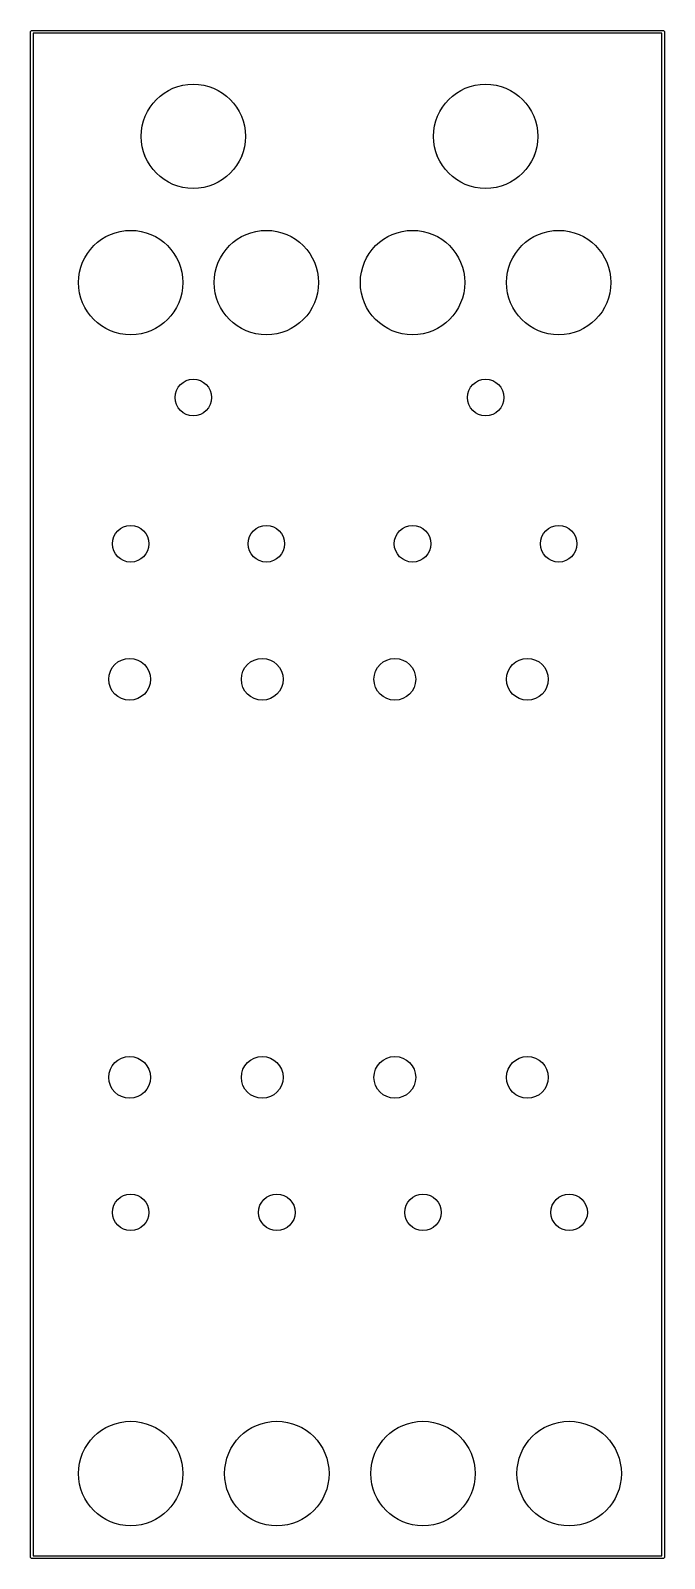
# Model space of a CAD drawing. Extents: x 131.9 to 144, y -91 to -61.8.
import ezdxf

# ---------------------------------------------------------------- set-up
doc = ezdxf.new("R2010")
doc.units = 0
doc.layers.add('BLACK', color=7, linetype='CONTINUOUS')

msp = doc.modelspace()

# ---------------------------------------------------------------- linework, layer by layer
at = {"layer": 'BLACK', "linetype": 'CONTINUOUS'}
for p, q in [((131.881736, -61.8), (131.883639, -61.790433)), ((131.881736, -91), (131.881736, -61.8)), ((131.883639, -61.790433), (131.897169, -61.776903)), ((131.897169, -61.776903), (131.906736, -61.775)), ((131.906736, -61.775), (144.000728, -61.775)), ((131.931736, -61.825), (131.931736, -90.975)), ((143.975728, -61.825), (131.931736, -61.825)), ((143.975728, -90.975), (143.975728, -61.825)), ((144.000728, -61.775), (144.010295, -61.776903)), ((144.010295, -61.776903), (144.023825, -61.790433)), ((144.023825, -61.790433), (144.025728, -61.8)), ((144.025728, -61.8), (144.025728, -91)), ((131.883639, -91.009567), (131.881736, -91)), ((131.897169, -91.023097), (131.883639, -91.009567)), ((131.906736, -91.025), (131.897169, -91.023097)), ((144.000728, -91.025), (131.906736, -91.025)), ((131.931736, -90.975), (143.975728, -90.975)), ((144.010295, -91.023097), (144.000728, -91.025)), ((144.023825, -91.009567), (144.010295, -91.023097)), ((144.025728, -91), (144.023825, -91.009567))]:
    msp.add_line(p, q, dxfattribs=at)
at = {"layer": 'BLACK'}
for centre, radius in [((135, -63.8), 1), ((140.6, -63.8), 1), ((133.8, -66.6), 1), ((136.4, -66.6), 1), ((139.2, -66.6), 1), ((142, -66.6), 1), ((135, -68.8), 0.35), ((140.6, -68.8), 0.35), ((133.8, -71.6), 0.35), ((136.4, -71.6), 0.35), ((139.2, -71.6), 0.35), ((142, -71.6), 0.35), ((133.78, -74.195), 0.4), ((136.32, -74.195), 0.4), ((138.86, -74.195), 0.4), ((141.4, -74.195), 0.4), ((133.78, -81.815), 0.4), ((136.32, -81.815), 0.4), ((138.86, -81.815), 0.4), ((141.4, -81.815), 0.4), ((133.8, -84.4), 0.35), ((136.6, -84.4), 0.35), ((139.4, -84.4), 0.35), ((142.2, -84.4), 0.35), ((133.8, -89.4), 1), ((136.6, -89.4), 1), ((139.4, -89.4), 1), ((142.2, -89.4), 1)]:
    msp.add_circle(centre, radius, dxfattribs=at)
at = {"layer": 'WHITE'}
for centre, radius in [((135, -63.8), 0.999999), ((140.6, -63.8), 0.999999), ((133.8, -66.6), 0.999999), ((136.4, -66.6), 0.999999), ((139.2, -66.6), 0.999999), ((142, -66.6), 0.999999), ((135, -68.8), 0.35), ((140.6, -68.8), 0.35), ((133.8, -71.6), 0.35), ((136.4, -71.6), 0.35), ((139.2, -71.6), 0.35), ((142, -71.6), 0.35), ((133.78, -74.195), 0.4), ((136.32, -74.195), 0.4), ((138.86, -74.195), 0.4), ((141.4, -74.195), 0.4), ((133.78, -81.815), 0.4), ((136.32, -81.815), 0.4), ((138.86, -81.815), 0.4), ((141.4, -81.815), 0.4), ((133.8, -84.4), 0.35), ((136.6, -84.4), 0.35), ((139.4, -84.4), 0.35), ((142.2, -84.4), 0.35), ((133.8, -89.4), 0.999999), ((136.6, -89.4), 0.999999), ((139.4, -89.4), 0.999999), ((142.2, -89.4), 0.999999)]:
    msp.add_circle(centre, radius, dxfattribs=at)

doc.saveas('drawing.dxf')
